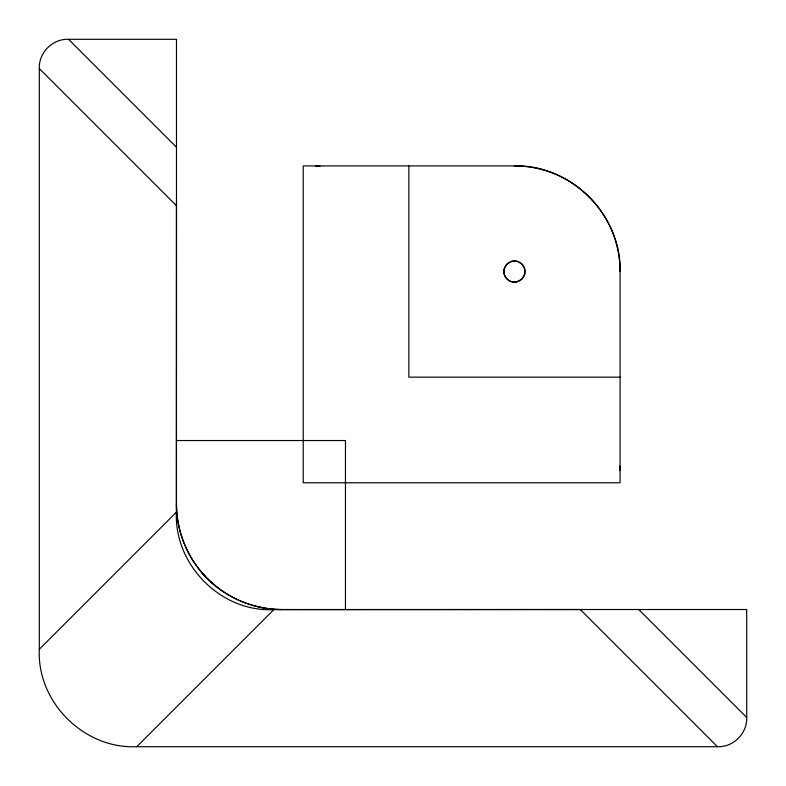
<?xml version="1.0" encoding="UTF-8"?>
<svg xmlns="http://www.w3.org/2000/svg" width="786" height="786" viewBox="0 0 786 786"><rect width="100%" height="100%" fill="white"/><g stroke="black" fill="none" stroke-linecap="round" stroke-linejoin="round"><path stroke-width="1.18" d="M583.045 609.523L273.803 609.631C220.787 612.304 174.07 564.79 176.369 512.197L176.477 202.975M210.501 581.552C229.728 599.404 255.814 609.592 282.046 609.523L746.7 609.523L746.7 717.471C747.447 733.299 733.299 747.447 717.471 746.7L136.735 746.7C83.964 749.186 36.814 702.045 39.3 649.275L39.3 68.529C38.553 52.701 52.701 38.553 68.529 39.3L176.477 39.3L176.477 503.905C176.388 530.157 186.577 556.262 204.448 575.499M176.477 503.954L176.477 503.914A105.619 105.619 0 0 0 282.095 609.523L282.086 609.523M504.14 269.303C502.283 276.446 509.554 283.717 516.697 281.86M524.783 273.774L524.734 269.067M504.229 268.95L506.773 264.293L511.607 261.365M524.635 274.393L521.707 279.226L517.05 281.771M39.3 649.275L176.369 512.197M136.735 746.7L273.803 609.631M512.226 261.217L516.933 261.266M620.085 377.152L408.848 377.152L408.848 165.915M176.477 440.533L345.467 440.533L345.467 609.523M517.434 261.394L521.933 264.067L524.606 268.566M213.399 584.136L212.692 583.517M212.515 583.369L211.925 582.848M211.709 582.652L207.858 579.036M208.162 579.331L206.669 577.838M68.529 39.3L176.477 147.247M638.753 609.523L746.7 717.471M39.3 68.529L176.369 205.598M580.402 609.631L717.471 746.7M206.561 577.73L204.694 575.765M205.549 576.678L203.348 574.291M203.152 574.075L202.483 573.308M202.336 573.141L201.864 572.601M315.432 165.915A31.686 31.686 0 0 1 319.951 166.239M619.761 466.049A31.686 31.686 0 0 1 620.085 470.568M619.614 269.647A31.686 10.984 0 0 1 620.085 271.534L620.085 482.781L303.219 482.781L303.219 165.915L514.466 165.915C570.931 164.421 621.598 215.05 620.085 271.534A105.619 105.619 0 0 0 514.466 165.915A31.686 10.984 90 0 1 516.353 166.386M509.181 280.681A10.562 10.562 0 0 0 525.028 271.534A10.562 10.562 0 0 0 509.181 262.386A10.562 10.562 0 0 0 509.181 280.681"/></g></svg>
